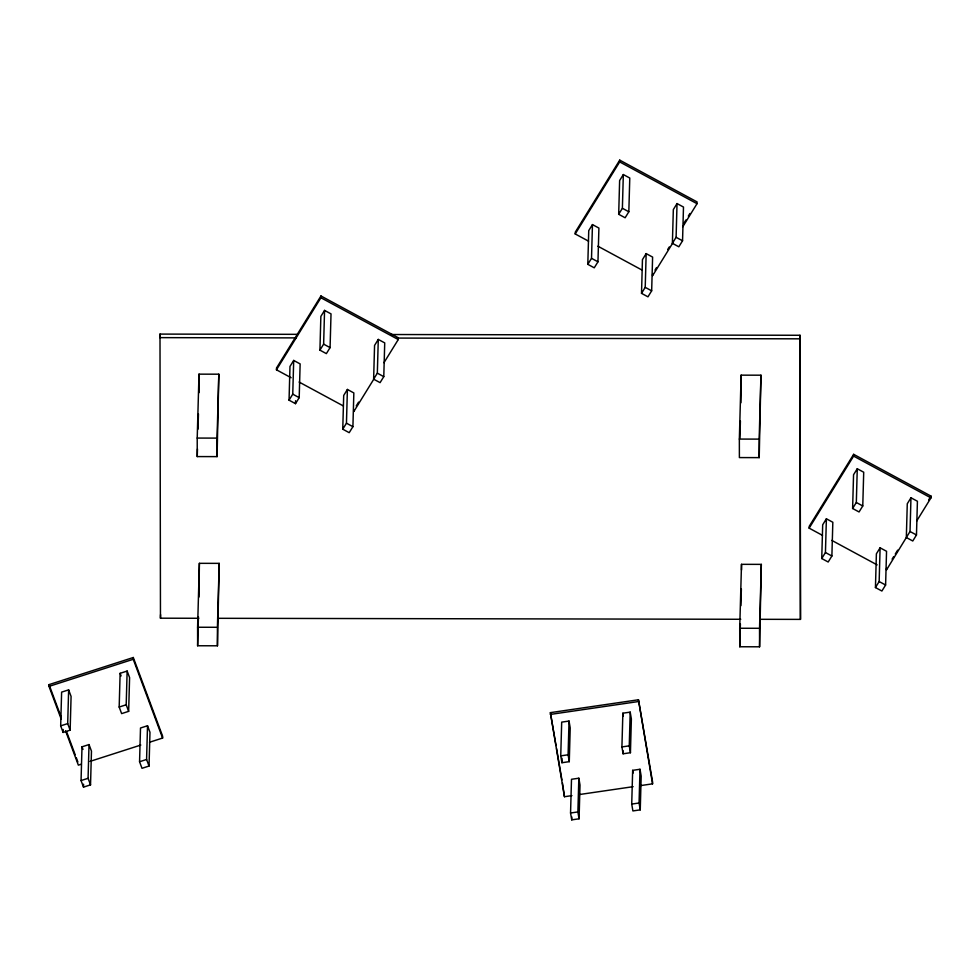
<?xml version="1.0" encoding="UTF-8"?>
<svg xmlns="http://www.w3.org/2000/svg" width="980" height="980" viewBox="0 0 980 980"><rect width="100%" height="100%" fill="white"/><g stroke="black" fill="none" stroke-linecap="round" stroke-linejoin="round"><path stroke-width="1.47" d="M61.275 719.32L49 686.392L49.049 684.616L133.292 657.507L162.643 736.274L162.594 738.05L149.524 742.252M60.674 725.861L61.617 692.125L68.637 689.871L71.087 696.437L70.144 730.161L63.124 732.428L60.674 725.861L67.694 723.608L68.637 689.871M63.124 732.428L63.21 729.488M81.058 780.558L82.002 746.821L89.021 744.567L91.471 751.133L90.528 784.858L83.508 787.124L81.058 780.558L88.078 778.304L89.021 744.567M83.508 787.124L83.582 784.184M119.18 707.045L120.124 673.309L127.143 671.055L129.593 677.609L128.65 711.345L121.63 713.611L119.18 707.045L126.2 704.779L127.143 671.055M162.594 738.05L133.243 659.283L133.292 657.507M139.564 761.742L140.508 728.005L147.527 725.751L149.977 732.305L149.034 766.042L142.002 768.308L139.564 761.742L146.584 759.476L147.527 725.751M297.798 334.339L159.997 334.094L159.899 337.635L296.168 337.892M198.744 618.27L160.463 618.196L160.561 614.644M197.213 438.072L199.001 374.152L218.822 374.188L217.082 456.619L197.25 456.582L197.213 438.072L217.046 438.109L218.822 374.188M197.25 456.582L197.47 448.963M198.021 429.179L198.438 413.964M197.593 627.249L199.381 563.329L219.202 563.365L217.45 645.795L197.629 645.759L197.593 627.249L217.413 627.286L219.202 563.365M197.629 645.759L198.438 616.837M198.989 597.053L199.381 563.329M291.121 377.729L276.458 369.803L276.507 368.027L320.962 295.972L398.309 337.769L398.26 339.546L383.964 362.698M289.051 400.171L289.982 366.447L293.694 360.432L300.137 363.923L299.194 397.66L295.495 403.662L289.051 400.171L292.75 394.168L293.694 360.432M295.495 403.662L295.568 400.722M276.458 369.803L320.913 297.749L320.962 295.972M319.921 350.142L320.864 316.405L324.564 310.403L331.02 313.882L330.076 347.618L326.365 353.621L319.921 350.142L323.633 344.139L324.564 310.403M342.755 429.191L343.698 395.467L347.398 389.452L353.841 392.943L352.91 426.68L349.199 432.682L342.755 429.191L346.454 423.189L347.398 389.452M353.841 409.824L353.792 411.588L374.434 378.145M373.625 379.162L374.568 345.426L378.28 339.423L384.724 342.902L383.78 376.639L380.081 382.641L373.625 379.162L377.337 373.16L378.28 339.423M571.916 795.625L564.456 796.716L550.38 712.644L638.47 699.769L652.594 782.064L652.545 783.841L640.602 785.592M588.551 241.166L575.211 233.951L575.26 232.174L619.727 160.132L697.062 201.917L697.013 203.693L682.729 226.858M560.744 755.862L561.687 722.125L569.037 721.06L570.213 727.92L569.27 761.656L561.92 762.722L560.744 755.862L568.094 754.796L569.037 721.06M561.92 762.722L562.042 758.324M564.456 796.716L562.447 782.971M570.556 813.008L571.499 779.284L578.837 778.206L580.013 785.066L579.07 818.802L571.732 819.868L570.556 813.008L577.894 811.942L578.837 778.206M571.732 819.868L571.818 816.94M587.804 264.331L588.747 230.594L592.459 224.592L598.903 228.071L597.959 261.807L594.248 267.81L587.804 264.331L591.516 258.328L592.459 224.592M575.211 233.951L619.679 161.908L619.727 160.132M618.686 214.289L619.63 180.553L623.329 174.55L629.773 178.029L628.829 211.766L625.13 217.768L618.686 214.289L622.386 208.287L623.329 174.55M621.92 746.932L622.864 713.195L630.201 712.129L631.377 718.977L630.434 752.714L623.096 753.792L621.92 746.932L629.258 745.854L630.201 712.129M623.096 753.792L623.182 750.852M641.52 293.351L642.451 259.614L646.163 253.612L652.607 257.091L651.663 290.827L647.964 296.83L641.52 293.351L645.22 287.348L646.163 253.612M631.72 804.078L632.664 770.341L640.001 769.276L641.189 776.136L640.246 809.86L632.896 810.938L631.72 804.078L639.07 803.012L640.001 769.276M652.545 783.841L638.47 699.769M652.607 273.971L652.558 275.748L673.199 242.293M672.39 243.31L673.333 209.573L677.033 203.571L683.489 207.062L682.545 240.786L678.834 246.801L672.39 243.31L676.102 237.307L677.033 203.571M739.349 439.077L741.125 375.156L760.958 375.193L759.206 457.623L739.386 457.587L739.349 439.077L759.169 439.113L760.958 375.193M739.937 437.803L740.402 421.057M740.905 402.792L741.125 375.156M739.716 628.254L741.505 564.333L761.325 564.37L759.573 646.8L739.753 646.763L739.716 628.254L759.537 628.29L761.325 564.37M739.753 646.763L740.39 623.929M740.905 605.665L741.37 588.931M760.652 619.311L800.464 619.385L799.999 335.27L391.204 334.523M800.464 619.385L799.999 335.27M822.477 535.362L809.149 528.147L809.198 526.37L853.654 454.328L931 496.113L930.951 497.889L916.655 521.054M821.742 558.527L822.686 524.79L826.385 518.788L832.829 522.266L831.885 556.003L828.186 562.005L821.742 558.527L825.442 552.524L826.385 518.788M809.149 528.147L853.605 456.104L853.654 454.328M852.612 508.485L853.556 474.749L857.267 468.746L863.711 472.225L862.768 505.962L859.056 511.964L852.612 508.485L856.324 502.483L857.267 468.746M875.446 587.547L876.389 553.81L880.101 547.808L886.545 551.287L885.602 585.023L881.89 591.026L875.446 587.547L879.158 581.544L880.101 547.808M886.533 568.167L886.484 569.944L910.028 531.503L910.971 497.767L917.415 501.258L916.472 534.982L912.772 540.997L906.329 537.505L907.272 503.769L910.971 497.767M356.23 405.953L358.607 402.094M654.983 270.113L656.576 267.54M667.686 249.52L669.279 246.948M683.575 223.795L685.951 219.936M688.327 216.066L689.92 213.493M892.094 559.163L893.687 556.591M895.267 554.019L897.656 550.148M928.624 499.971L931 496.113M49 686.392L133.243 659.283M81.254 764.216L78.351 765.147L65.538 730.774M89.964 761.411L140.802 745.057M550.331 714.42L638.421 701.545M579.388 794.535L633.129 786.683M397.231 338.076L799.901 338.823M218.638 618.307L740.745 619.274M619.679 161.908L697.013 203.693M622.386 208.287L628.829 211.766M676.102 237.307L682.545 240.786M597.886 246.201L641.888 269.978M591.516 258.328L597.959 261.807M645.22 287.348L651.663 290.827M853.605 456.104L930.951 497.889M856.324 502.483L862.768 505.962M910.028 531.503L916.472 534.982M831.812 540.397L877.149 564.897M825.442 552.524L831.885 556.003M879.158 581.544L885.602 585.023M320.913 297.749L398.26 339.546M323.633 344.139L330.076 347.618M377.337 373.16L383.78 376.639M299.121 382.053L343.123 405.83M292.75 394.168L299.194 397.66M346.454 423.189L352.91 426.68M120.124 673.309L121.104 675.931M126.2 704.779L128.65 711.345M146.584 759.476L149.034 766.042M82.002 746.821L82.981 749.443M67.694 723.608L70.144 730.161M88.078 778.304L90.528 784.858M49.049 684.616L61.324 717.544M66.652 731.864L75.191 754.784M76.269 757.65L77.861 761.938M629.258 745.854L630.434 752.714M639.07 803.012L640.246 809.86M622.864 713.195L623.329 715.939M632.664 770.341L633.141 773.085M568.094 754.796L569.27 761.656M577.894 811.942L579.07 818.802M550.38 712.644L556.028 745.56M556.542 748.548L561.932 779.97M759.169 439.113L759.206 457.623M759.537 628.29L759.573 646.8M741.505 564.333L741.517 570.029M217.046 438.109L217.082 456.619M217.413 627.286L217.45 645.795M199.001 374.152L199.038 392.662M159.997 334.094L160.463 618.196"/></g></svg>
